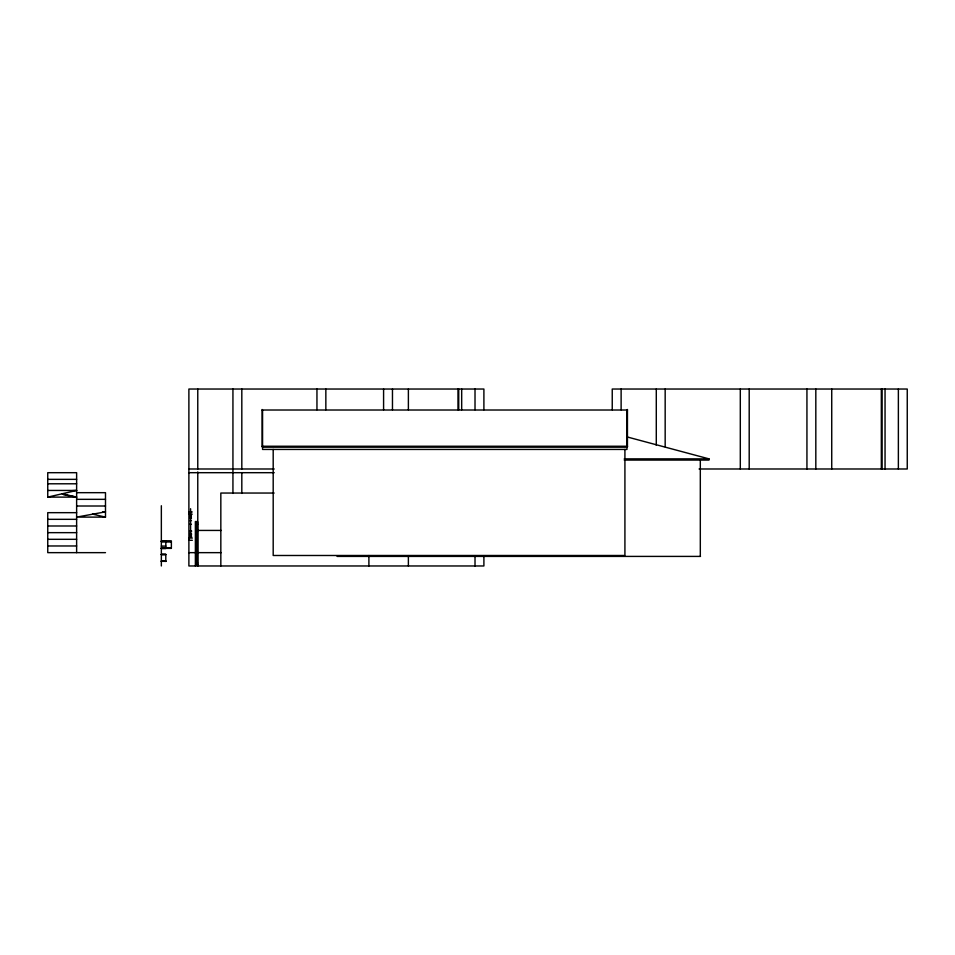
<?xml version="1.0" encoding="UTF-8"?>
<svg xmlns="http://www.w3.org/2000/svg" width="955" height="955" viewBox="0 0 955 955"><rect width="100%" height="100%" fill="white"/><g stroke="black" fill="none" stroke-linecap="round" stroke-linejoin="round"><path stroke-width="1.43" d="M76.627 552.647L76.627 472.689L47.75 472.689L47.75 497.113L76.627 490.452L47.75 490.452M72.294 490.667L76.627 490.452M262.148 410.017L627.447 410.017M262.148 446.367L627.447 446.367M262.148 446.594L627.447 446.594M624.248 458.866L708.992 458.866L708.992 460.071L624.248 460.071M188.887 468.989L274.228 468.989M699.06 468.989L907.25 468.989L907.25 389.031L612.239 389.031L612.239 409.767M188.887 472.689L274.228 472.689M47.75 479.35L76.627 479.35M47.75 483.791L76.627 483.791M76.627 492.673L105.492 492.673L105.492 517.109L76.627 517.109L105.492 511.856L102.603 511.713M274.133 493.043L220.832 493.043L220.832 565.969M47.75 497.113L76.627 497.113L62.182 493.783M76.627 499.334L105.492 499.334M76.627 506.007L105.492 506.007M188.935 511.964L192.23 511.964M76.627 512.668L47.75 512.668L47.75 552.647L105.492 552.647M188.935 514.184L192.23 514.184M189.747 515.425L191.418 515.425M189.747 516.166L191.418 516.166M189.747 517.646L191.418 517.646M189.747 518.386L191.418 518.386M47.75 519.329L76.627 519.329M189.747 520.606L191.418 520.606M196.861 523.03L197.601 523.03M189.747 524.307L191.418 524.307M196.861 524.51L197.601 524.51M47.75 525.99L76.627 525.99M197.769 530.431L221.214 530.431M189.639 530.885L191.537 530.885M189.639 531.625L191.537 531.625M47.75 532.651L76.627 532.651M189.639 533.845L191.537 533.845M189.639 534.585L191.537 534.585M189.639 536.065L191.537 536.065M189.639 536.806L191.537 536.806M188.827 538.047L192.349 538.047M47.75 539.312L76.627 539.312M188.827 540.267L192.349 540.267M161.383 540.96L171.375 540.96L171.375 548.373L161.383 548.373M161.383 541.139L165.824 541.139L165.824 548.528L161.383 548.528M161.383 541.545L171.375 541.628L161.383 541.724M47.75 545.974L76.627 545.974M161.383 546.105L165.824 546.105M161.383 547.967L171.375 547.907M161.383 548.182L171.375 548.182M188.887 552.647L196.288 552.647M197.769 552.647L221.214 552.647M161.347 554.27L165.788 554.27L165.788 561.48M161.347 554.461L165.788 554.461M161.347 554.676L165.788 554.676M337.079 556.407L700.481 556.407M161.347 561.086L165.788 561.074M161.347 561.146L165.788 561.146M161.347 561.337L165.788 561.337M196.861 563.008L197.601 563.008M196.861 564.489L197.601 564.489M63.627 494.762L76.627 497.113M92.504 514.112L105.492 517.109M627.089 436.924L708.992 458.866M898.369 389.031L898.369 468.989M885.046 389.031L885.046 468.989M882.074 389.031L882.074 468.989M881.334 389.031L881.334 468.989M831.733 389.031L831.733 468.989M815.821 389.031L815.821 468.989M806.939 389.031L806.939 468.989M749.198 389.031L749.198 468.989M740.304 389.031L740.304 468.989M700.313 460.071L700.313 556.407M665.169 389.031L665.169 446.773M656.288 389.031L656.288 445.293M627.447 409.492L627.447 446.797L262.148 446.797L262.148 409.492M626.969 410.017L626.969 449.435L262.565 449.435L262.565 410.017M624.916 449.435L624.916 555.488L273.19 555.488L273.19 449.435M621.12 389.031L621.12 409.767M483.899 409.767L483.899 389.031L188.887 389.031L188.887 565.969L483.899 565.969L483.899 555.607M475.017 389.031L475.017 409.767M475.017 555.607L475.017 565.969M461.683 389.031L461.683 409.767M458.722 389.031L458.722 409.767M457.982 389.031L457.982 409.767M408.382 389.031L408.382 409.767M408.382 555.607L408.382 565.969M392.469 389.031L392.469 409.767M383.588 389.031L383.588 409.767M368.893 555.547L368.893 565.969M325.846 389.031L325.846 409.767M316.953 389.031L316.953 409.767M241.818 389.031L241.818 468.989M241.818 472.689L241.818 493.413M232.936 389.031L232.936 493.413M197.769 389.031L197.769 468.989M197.769 471.925L197.769 565.969M197.601 565.969L197.601 521.549L195.381 521.549L195.381 565.969M197.231 524.51L197.231 563.008M196.121 523.03L196.121 564.489M190.594 508.729L190.594 537.032M161.347 505.744L161.347 565.969"/></g></svg>
